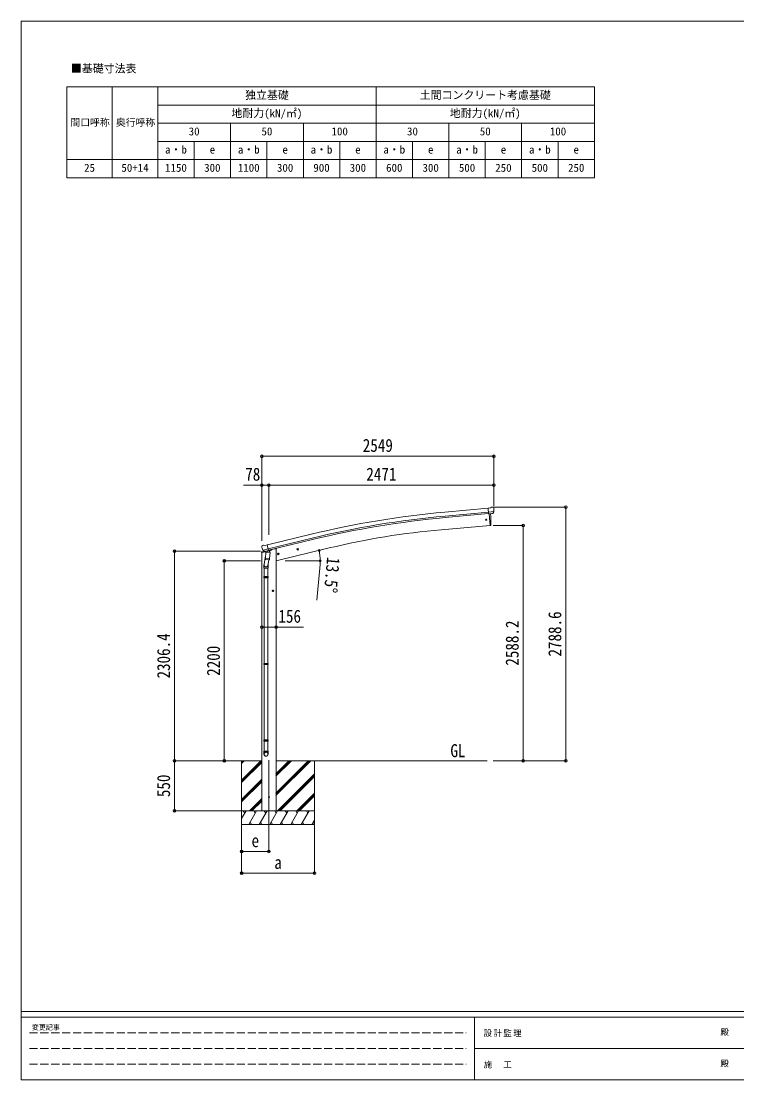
# Model space of a CAD drawing. Units: millimetres at full size, sheet at 1:30. Extents: x -8385 to 8479, y -5853 to 5787.
# Drawn here: x -8385 to -518, y -5853 to 5787 of the extents above; entities that cross this region are included whole.
import ezdxf
from ezdxf.enums import TextEntityAlignment as Align

# ---------------------------------------------------------------- set-up
doc = ezdxf.new("R2010")
doc.units = ezdxf.units.MM
doc.header["$LTSCALE"] = 30
doc.header["$PDMODE"] = 32
doc.header["$PDSIZE"] = 30
doc.linetypes.add('DASHED3', pattern=[4, 3, -1])
for name, color, linetype, lineweight in [('0-0_0', 7, 'Continuous', 9), ('0-1_本体', 4, 'Continuous', 9), ('0-2_部品', 7, 'Continuous', 9), ('0-8_PARTS2', 2, 'Continuous', 9), ('0-A_寸法', 6, 'Continuous', 9), ('0-F_PARTS1', 7, 'Continuous', 18), ('F-0_240', 7, 'Continuous', 9)]:
    doc.layers.add(name, color=color, linetype=linetype, lineweight=lineweight)
doc.styles.add('ＭＳ ゴシック', font='')
doc.styles.get('ＭＳ ゴシック').set_extended_font_data('MS Gothic')

msp = doc.modelspace()

# ---------------------------------------------------------------- linework, layer by layer
at = {"layer": '0-0_0', "color": 6}
for p, q in [((-2398.87, -2345.47), (-2398.87, 443.13)), ((-2867.88, 242.73), (-2867.88, -2345.47))]:
    msp.add_line(p, q, dxfattribs=at)
at = {"layer": '0-0_0'}
for p, q in [((-6335.91, -2345.47), (-5739.58, -2345.47)), ((-5961.83, -2345.47), (-5961.83, -3045.47)), ((-5961.83, -2556.7), (-5750.6, -2345.47)), ((-5961.83, -2372.85), (-5934.45, -2345.47)), ((-5961.83, -2358.71), (-5948.59, -2345.47)), ((-5961.83, -2570.84), (-5739.58, -2348.59)), ((-5961.83, -2584.98), (-5739.58, -2362.74)), ((-5584.08, -2345.47), (-3261.98, -2345.47)), ((-5584.08, -2727.73), (-5201.81, -2345.47)), ((-5584.08, -2699.45), (-5230.1, -2345.47)), ((-5584.08, -2713.59), (-5215.96, -2345.47)), ((-5584.08, -2515.6), (-5413.95, -2345.47)), ((-5584.08, -2501.46), (-5428.09, -2345.47)), ((-5584.08, -2487.32), (-5442.23, -2345.47)), ((-5161.83, -2345.47), (-5161.83, -3045.47)), ((-5961.83, -2768.83), (-5739.58, -2546.58)), ((-5961.83, -2782.97), (-5739.58, -2560.73)), ((-5567.97, -2895.47), (-5161.83, -2489.33)), ((-5553.83, -2895.47), (-5161.83, -2503.48)), ((-5539.68, -2895.47), (-5161.83, -2517.62)), ((-5961.83, -2797.12), (-5739.58, -2574.87)), ((-5876.34, -2895.47), (-5739.58, -2758.71)), ((-5862.19, -2895.47), (-5739.58, -2772.86)), ((-5848.05, -2895.47), (-5739.58, -2787)), ((-5355.84, -2895.47), (-5161.83, -2701.46)), ((-5341.69, -2895.47), (-5161.83, -2715.61)), ((-5327.55, -2895.47), (-5161.83, -2729.75)), ((-5161.83, -2895.47), (-5961.83, -2895.47)), ((-5961.83, -2979.3), (-5913.43, -2895.47)), ((-5928.43, -2921.45), (-5943.43, -2895.47)), ((-5884.56, -3045.47), (-5797.96, -2895.47)), ((-5812.96, -2921.45), (-5827.96, -2895.47)), ((-5769.09, -3045.47), (-5682.49, -2895.47)), ((-5697.49, -2921.45), (-5712.49, -2895.47)), ((-5653.62, -3045.47), (-5567.02, -2895.47)), ((-5582.02, -2921.45), (-5597.02, -2895.47)), ((-5538.15, -3045.47), (-5451.55, -2895.47)), ((-5466.55, -2921.45), (-5481.55, -2895.47)), ((-5422.68, -3045.47), (-5336.08, -2895.47)), ((-5366.08, -2895.47), (-5351.08, -2921.45)), ((-5307.21, -3045.47), (-5220.61, -2895.47)), ((-5235.61, -2921.45), (-5250.61, -2895.47)), ((-5869.56, -3019.49), (-5854.56, -3045.47)), ((-5754.09, -3019.49), (-5739.09, -3045.47)), ((-5638.62, -3019.49), (-5623.62, -3045.47)), ((-5523.15, -3019.49), (-5508.15, -3045.47)), ((-5407.68, -3019.49), (-5392.68, -3045.47)), ((-5292.21, -3019.49), (-5277.21, -3045.47)), ((-5191.74, -3045.47), (-5161.83, -2993.66)), ((-5176.74, -3019.49), (-5161.74, -3045.47)), ((-5961.83, -3045.47), (-5161.83, -3045.47))]:
    msp.add_line(p, q, dxfattribs=at)
at = {"layer": '0-1_本体'}
for p, q in [((-3252.2, 432.33), (-3729.51, 389.05)), ((-3248.44, 389.34), (-3725.62, 346.07)), ((-3246.97, 372.56), (-3724.1, 329.3)), ((-3239.75, 370.35), (-3228.59, 242.74)), ((-3766.53, 195.68), (-3228.59, 242.74)), ((-5679.06, 28.12), (-5196.18, 145.6)), ((-5668.98, -13.85), (-5185.98, 103.67)), ((-5665.05, -30.22), (-5182, 87.3)), ((-5739.08, -55.18), (-5739.08, -2895.47)), ((-5603.58, -15.47), (-5637.09, -23.52)), ((-5583.58, -15.47), (-5603.58, -15.47)), ((-5583.58, -145.47), (-4997.9, -4.86)), ((-5583.58, -15.47), (-5583.58, -2895.47))]:
    msp.add_line(p, q, dxfattribs=at)
at = {"layer": '0-1_本体', "color": 6}
msp.add_line((-5583.58, -875.65), (-5739.58, -875.65), dxfattribs=at)
at = {"layer": '0-1_本体'}
for centre, radius, start, end in [((-2824.82, -9600.87), 10030.81, 95.17465, 103.67464), ((-2824.82, -9600.87), 9987.65, 95.17465, 103.67464), ((-2824.82, -9600.87), 9970.81, 95.17465, 103.67464), ((-3032.91, -8189.64), 8417.35, 95.00001, 103.5)]:
    msp.add_arc(centre, radius, start, end, dxfattribs=at)
at = {"layer": '0-2_部品'}
for p, q in [((-3225.82, 436.78), (-3252.39, 434.46)), ((-3246.73, 369.79), (-3252.39, 434.46)), ((-3189.52, 394.49), (-3248.44, 389.34)), ((-3236.77, 370.67), (-3246.73, 369.79)), ((-3239.76, 370.4), (-3228.59, 242.8)), ((-3225.82, 436.78), (-3214.1, 443.55)), ((-3199.2, 445.13), (-3212.86, 443.94)), ((-3203.16, 373.61), (-3210.87, 372.93)), ((-3200.77, 375), (-3189.84, 393.94)), ((-3190.06, 439.38), (-3195.55, 443.98)), ((-3189, 437.34), (-3188.88, 436)), ((-3228.59, 242.8), (-3226.54, 243.05)), ((-5741.01, 12.54), (-5740.74, 11.39)), ((-5736.79, 21.11), (-5740.65, 14.82)), ((-5733.7, 23.36), (-5720.52, 26.53)), ((-5705.96, 23.85), (-5719.22, 26.55)), ((-5705.96, 23.85), (-5680.03, 30.08)), ((-5742.14, -55.79), (-5699.44, -45.54)), ((-5742.14, -48.9), (-5742.14, -55.79)), ((-5713.63, -39.69), (-5739.84, -45.99)), ((-5726.96, -27.77), (-5669.45, -13.96)), ((-5710.11, -42.68), (-5726.48, -28.19)), ((-5698.51, -92.2), (-5714.43, -188.37)), ((-5707.4, -43.24), (-5699.88, -41.44)), ((-5706.56, -43.14), (-5705.03, -42.77)), ((-5705.03, -42.77), (-5668.33, -33.96)), ((-5703.19, -43), (-5703.25, -43.74)), ((-5702.49, -44.78), (-5676.68, -51.22)), ((-5695.57, -50.13), (-5700.25, -116.96)), ((-5649.88, -53.32), (-5695.57, -50.13)), ((-5693.8, -46.95), (-5694.03, -50.23)), ((-5674.28, -35.78), (-5675.3, -50.39)), ((-5668.33, -33.96), (-5666.8, -33.59)), ((-5665.24, -31.49), (-5664.3, -31.55)), ((-5664.3, -31.55), (-5650.99, -46.87)), ((-5660.31, -36.15), (-5641.42, -31.61)), ((-5654.56, -120.16), (-5649.88, -53.32)), ((-5650.99, -46.87), (-5651.43, -53.21)), ((-5637.59, -23.44), (-5637.59, -26.75)), ((-5569.27, -73.01), (-5549.82, -68.34)), ((-5564.71, -65.23), (-5566.84, -72.43)), ((-5557.41, -63.48), (-5564.71, -65.23)), ((-5557.21, -80.4), (-5561.88, -60.95)), ((-5552.24, -68.93), (-5557.41, -63.48)), ((-5554.38, -76.12), (-5552.24, -68.93)), ((-5355.35, -21.65), (-5335.9, -16.99)), ((-5350.79, -13.88), (-5352.92, -21.07)), ((-5343.49, -12.12), (-5350.79, -13.88)), ((-5343.29, -29.04), (-5347.96, -9.6)), ((-5338.32, -17.57), (-5343.49, -12.12)), ((-5340.45, -24.76), (-5338.32, -17.57)), ((-5716.58, -225.53), (-5716.58, -191.18)), ((-5670.58, -225.53), (-5716.58, -225.53)), ((-5714.58, -225.53), (-5714.58, -319.53)), ((-5701.1, -129.43), (-5700.23, -116.96)), ((-5700.71, -130.79), (-5700.71, -130.79)), ((-5654.56, -120.16), (-5700.25, -116.96)), ((-5699.26, -131.57), (-5657.56, -134.48)), ((-5662.99, -134.1), (-5673.72, -197.69)), ((-5672.58, -225.53), (-5672.58, -319.53)), ((-5670.58, -190.87), (-5670.58, -225.53)), ((-5654.57, -120.16), (-5655.46, -132.85)), ((-5716.58, -321.53), (-5715.58, -319.53)), ((-5670.58, -321.53), (-5716.58, -321.53)), ((-5670.58, -329.53), (-5716.58, -329.53)), ((-5671.58, -319.53), (-5715.58, -319.53)), ((-5671.58, -331.53), (-5715.58, -331.53)), ((-5714.58, -331.53), (-5714.58, -1275.72)), ((-5672.58, -331.53), (-5672.58, -1275.72)), ((-5670.58, -321.53), (-5671.58, -319.53)), ((-5670.58, -329.53), (-5671.58, -331.53)), ((-5670.58, -321.53), (-5670.58, -329.53)), ((-5618.08, -485.59), (-5618.08, -465.59)), ((-5608.08, -475.59), (-5628.08, -475.59)), ((-5618.08, -468.09), (-5624.58, -471.84)), ((-5624.58, -471.84), (-5624.58, -479.34)), ((-5624.58, -479.34), (-5618.08, -483.1)), ((-5611.58, -471.84), (-5618.08, -468.09)), ((-5716.58, -1277.72), (-5715.58, -1275.72)), ((-5670.58, -1277.72), (-5716.58, -1277.72)), ((-5671.58, -1275.72), (-5715.58, -1275.72)), ((-5670.58, -1277.72), (-5671.58, -1275.72)), ((-5670.58, -1277.72), (-5670.58, -1285.72)), ((-5670.58, -1285.72), (-5716.58, -1285.72)), ((-5671.58, -1287.72), (-5715.58, -1287.72)), ((-5714.58, -1287.72), (-5714.58, -2115.9)), ((-5672.58, -1287.72), (-5672.58, -2115.9)), ((-5670.58, -1285.72), (-5671.58, -1287.72)), ((-5716.58, -2117.9), (-5715.58, -2115.9)), ((-5670.58, -2117.9), (-5716.58, -2117.9)), ((-5670.58, -2125.9), (-5716.58, -2125.9)), ((-5671.58, -2115.9), (-5715.58, -2115.9)), ((-5671.58, -2127.9), (-5715.58, -2127.9)), ((-5714.58, -2127.9), (-5714.58, -2237.9)), ((-5672.58, -2127.9), (-5672.58, -2237.9)), ((-5670.58, -2117.9), (-5671.58, -2115.9)), ((-5670.58, -2125.9), (-5671.58, -2127.9)), ((-5670.58, -2117.9), (-5670.58, -2125.9)), ((-5716.58, -2272.05), (-5716.58, -2237.9)), ((-5670.58, -2237.9), (-5716.58, -2237.9)), ((-5670.58, -2272.05), (-5670.58, -2237.9))]:
    msp.add_line(p, q, dxfattribs=at)
for points in [[(-3236.77, 370.67), (-3236.5, 370.6), (-3211.12, 372.82), (-3210.87, 372.93)], [(-3189.45, 395.12), (-3189.74, 394.14), (-3189.84, 393.94)], [(-5674.6, -35.37), (-5664.87, -33.04), (-5680.03, 30.08)], [(-5727.23, -27.19), (-5726.64, -28.03), (-5726.48, -28.19)], [(-5674.6, -35.37), (-5674.83, -35.52), (-5699.6, -41.47), (-5699.88, -41.44)], [(-5566.84, -72.43), (-5561.67, -77.87), (-5554.38, -76.12)], [(-5352.92, -21.07), (-5347.75, -26.52), (-5340.45, -24.76)], [(-5716.58, -321.53), (-5716.58, -329.53), (-5715.58, -331.53)], [(-5618.08, -483.1), (-5611.58, -479.34), (-5611.58, -471.84)], [(-5716.58, -1277.72), (-5716.58, -1285.72), (-5715.58, -1287.72)], [(-5716.58, -2117.9), (-5716.58, -2125.9), (-5715.58, -2127.9)]]:
    msp.add_lwpolyline(points, dxfattribs=at)
for centre, radius in [((-3274.28, 306.06), 6.5), ((-5559.54, -70.68), 8.5), ((-5559.54, -70.68), 7.7), ((-5559.54, -70.68), 6.5), ((-5345.62, -19.32), 8.5), ((-5345.62, -19.32), 7.7), ((-5345.62, -19.32), 6.5), ((-5618.08, -475.59), 8.5), ((-5618.08, -475.59), 7.7), ((-5618.08, -475.59), 6.5)]:
    msp.add_circle(centre, radius, dxfattribs=at)
at = {"layer": '0-2_部品', "color": 4}
msp.add_circle((-5661.58, -2745.47), 4.5, dxfattribs=at)
at = {"layer": '0-2_部品'}
for centre, radius, start, end in [((-4122.36, 298.62), 900, 356.63919, 4.64986), ((-3212.6, 440.95), 3, 95, 120), ((-3198.76, 440.15), 5, 50.00648, 94.99352), ((-3390.51, 418.36), 202.4, 353.4085, 5), ((-3226.9, 246.03), 3, 277, 356.63919), ((-5543.93, 58.64), 202.4, 193.5, 205.09125), ((-5732.53, 18.5), 5, 103.5, 148.5), ((-5719.82, 23.61), 3, 78.5, 103.5), ((-5739.14, -48.9), 3, 103.5, 180), ((-5706.68, -42.65), 0.5, 248.23754, 283.5), ((-5703.69, -42.96), 0.5, 356, 103.5), ((-5702.25, -43.81), 1, 176, 256), ((-5676.32, -50.25), 1.03, 250.03897, 351.96569), ((-5673.68, -35.86), 0.604, 100.59842, 172.20595), ((-5666.92, -33.11), 0.5, 283.5, 318.76246), ((-5642.59, -26.75), 5, 283.5, 0), ((-5686.58, -191.18), 30, 177.45142, 180), ((-5699.16, -129.6), 1.95, 175.04017, 217.47766), ((-5699.12, -129.57), 2, 217.40962, 266), ((-5657.42, -132.49), 2, 266, 349.46843)]:
    msp.add_arc(centre, radius, start, end, dxfattribs=at)
for centre, major_axis, ratio, start_param, end_param in [((-3203.43, 376.6), (1.62, -2.54), 0.997631, 5.80419048, 5.89294842), ((-3203.5, 376.71), (-3.5, 2.17), 0.650902, 2.11455212, 2.18736272), ((-3203.37, 376.51), (1.62, -2.54), 0.997631, 5.96575902, 6.76218013), ((-3184.67, 441.38), (-15.35, 3.44), 0.101033, 5.97514262, 5.97537366), ((-3191.99, 437.08), (2.71, -1.31), 0.997474, 0.53665673, 1.32256522), ((-5738.09, 13.25), (-1.57, -2.57), 0.99628, 4.71238898, 5.49965061), ((-5708.12, -40.42), (-0.73, -2.92), 0.997631, 5.80419048, 6.60061159), ((-5708.06, -40.2), (2.63, 3.16), 0.650902, 4.09582259, 4.16863319), ((-5708.09, -40.32), (-0.73, -2.92), 0.997631, 0.39023689, 0.47899483), ((-5693.58, -190.87), (23, 0), 0.996195, 2.55602575, 6.56630284), ((-5693.58, -190.87), (21, 0), 0.996195, 2.93491471, 5.95123941), ((-5693.58, -2270.3), (-23, 0), 0.996195, 3.14159265, 6.28318531), ((-5693.58, -2272.05), (-23, 0), 0.996195, 3.14159265, 6.28318531), ((-5693.58, -2272.05), (0, -23.43), 0.981806, 4.71238898, 7.85398163)]:
    msp.add_ellipse(centre, major_axis=major_axis, ratio=ratio, start_param=start_param, end_param=end_param, dxfattribs=at)
msp.add_ellipse((-5693.58, -2272.05), major_axis=(21, 0), ratio=0.996195, dxfattribs=at)
at = {"layer": '0-8_PARTS2'}
msp.add_line((-5661.58, -2336.26), (-5661.58, -3095.47), dxfattribs=at)
at = {"layer": '0-A_寸法'}
for p, q in [((-5739.58, 1002.89), (-3190.58, 1002.89)), ((-3190.58, 1002.89), (-3190.58, 686.27)), ((-5739.58, 686.27), (-5739.58, 74.04)), ((-5739.58, 686.27), (-5661.58, 686.27)), ((-5661.58, 686.27), (-5661.58, 138.41)), ((-5661.58, 686.27), (-3190.58, 686.27)), ((-3190.58, 686.27), (-3190.58, 457.26)), ((-2398.87, 443.13), (-3196.71, 443.13)), ((-2867.88, 242.73), (-3196.71, 242.73)), ((-6700.15, -2345.47), (-6700.15, -39.07)), ((-6700.15, -39.07), (-5755.07, -39.07)), ((-6152.18, -2345.47), (-6152.18, -145.47)), ((-6152.18, -145.47), (-5755.07, -145.47)), ((-5483.08, -145.47), (-5096.22, -145.47)), ((-5099.08, -187.93), (-5133.44, -580.43)), ((-5583.58, -875.65), (-5283.58, -875.65)), ((-6700.15, -2345.47), (-5972.04, -2345.47)), ((-6700.15, -2895.47), (-6700.15, -2345.47)), ((-2867.88, -2345.47), (-3196.71, -2345.47)), ((-2398.87, -2345.47), (-2867.88, -2345.47)), ((-6700.15, -2895.47), (-5972.04, -2895.47)), ((-5961.83, -3581.84), (-5961.83, -3052.89)), ((-5961.83, -3341.86), (-5961.83, -3052.89)), ((-5661.58, -3341.86), (-5661.58, -3052.89)), ((-5161.83, -3581.84), (-5161.83, -3052.89)), ((-5661.58, -3341.86), (-5961.83, -3341.86)), ((-5961.83, -3581.84), (-5161.83, -3581.84))]:
    msp.add_line(p, q, dxfattribs=at)
msp.add_lwpolyline([(-5739.58, 1002.89), (-5739.58, 686.27), (-5939.58, 686.27)], dxfattribs=at)
for centre in [(-5110.67, -31.82), (-5097.22, -145.47)]:
    msp.add_circle(centre, 10.62, dxfattribs=at)
for start, end in [(0, 13.5), (354.99678, 0)]:
    msp.add_arc((-5584.08, -145.47), 486.86, start, end, dxfattribs=at)
for p in [(-5739.58, 1002.89), (-3190.58, 1002.89), (-5739.58, 686.27), (-5661.58, 686.27), (-3190.58, 686.27), (-2398.87, 443.13), (-2867.88, 242.73), (-6700.15, -39.07), (-6152.18, -145.47), (-5739.58, -875.65), (-5583.58, -875.65), (-6700.15, -2345.47), (-6152.18, -2345.47), (-2867.88, -2345.47), (-2398.87, -2345.47), (-6700.15, -2895.47), (-5961.83, -3341.86), (-5661.58, -3341.86), (-5961.83, -3581.84), (-5161.83, -3581.84)]:
    msp.add_point(p, dxfattribs=at)
at = {"layer": '0-F_PARTS1'}
for p, q in [((-7883.58, 5064.98), (-2083.58, 5064.98)), ((-7883.58, 5064.98), (-7883.58, 4064.98)), ((-7383.58, 5064.98), (-7383.58, 4064.98)), ((-4483.58, 5064.98), (-4483.58, 4064.98)), ((-6883.58, 4864.98), (-2083.58, 4864.98)), ((-6883.58, 4664.98), (-2083.58, 4664.98)), ((-3683.58, 4664.98), (-3683.58, 4064.98)), ((-6883.58, 4464.98), (-2083.58, 4464.98)), ((-3283.58, 4464.98), (-3283.58, 4064.98)), ((-2483.58, 4464.98), (-2483.58, 4064.98))]:
    msp.add_line(p, q, dxfattribs=at)
for points in [[(-6883.58, 5064.98), (-6883.58, 4864.98), (-6883.58, 4264.98), (-6883.58, 4064.98)], [(-2083.58, 5064.98), (-2083.58, 4464.98), (-2083.58, 4064.98)], [(-6083.58, 4664.98), (-6083.58, 4464.98), (-6083.58, 4064.98)], [(-5283.58, 4664.98), (-5283.58, 4464.98), (-5283.58, 4064.98)], [(-2883.58, 4664.98), (-2883.58, 4264.98), (-2883.58, 4064.98)], [(-6483.58, 4464.98), (-6483.58, 4264.98), (-6483.58, 4064.98)], [(-5683.58, 4464.98), (-5683.58, 4264.98), (-5683.58, 4064.98)], [(-4883.58, 4464.98), (-4883.58, 4264.98), (-4883.58, 4064.98)], [(-4083.58, 4464.98), (-4083.58, 4264.98), (-4083.58, 4064.98)], [(-7883.58, 4264.98), (-6883.58, 4264.98), (-2083.58, 4264.98)], [(-7883.58, 4064.98), (-7383.58, 4064.98), (-4483.58, 4064.98), (-2883.58, 4064.98), (-2083.58, 4064.98)]]:
    msp.add_lwpolyline(points, dxfattribs=at)
at = {"layer": 'F-0_240', "color": 5}
for p, q in [((-8385.45, 5787.34), (-8385.45, -5852.66)), ((-8385.45, 5787.34), (8054.55, 5787.34)), ((-8385.45, -5102.66), (8054.55, -5102.66)), ((-8385.45, -5162.66), (5387.79, -5162.66)), ((-3402.21, -5162.66), (-3402.21, -5852.66)), ((-3402.21, -5507.66), (2747.79, -5507.66)), ((-8385.45, -5852.66), (8054.55, -5852.66))]:
    msp.add_line(p, q, dxfattribs=at)
at = {"layer": 'F-0_240', "color": 4, "linetype": 'DASHED3'}
for p, q in [((-8295.46, -5335.16), (-3492.21, -5335.16)), ((-8295.46, -5507.66), (-3492.21, -5507.66)), ((-8295.46, -5680.16), (-3492.21, -5680.16))]:
    msp.add_line(p, q, dxfattribs=at)

# ---------------------------------------------------------------- texts
at = {"layer": '0-0_0', "style": 'ＭＳ ゴシック', "width": 0.85}
msp.add_text('GL', height=143, dxfattribs=at).set_placement((-3666.88, -2347.91), align=Align.BOTTOM_LEFT)
at = {"layer": '0-A_寸法', "color": 7, "style": 'ＭＳ ゴシック', "width": 0.85}
for s, p in [('2549', (-4630.08, 1008.89)), ('78', (-5922.08, 692.27)), ('2471', (-4591.08, 692.27)), ('156', (-5557.33, -869.65)), ('e', (-5853.08, -3336.86)), ('a', (-5603.08, -3576.84))]:
    msp.add_text(s, height=143, dxfattribs=at).set_placement(p, align=Align.BOTTOM_LEFT)
for s, rotation, p in [('13.5°', 264.997, (-5064.86, -98.07)), ('2588.2', 90, (-2873.88, -1298.87)), ('2788.6', 90, (-2404.87, -1198.67)), ('2306.4', 90, (-6706.15, -1439.77)), ('2200', 90, (-6158.18, -1410.47)), ('550', 90, (-6706.15, -2744.22))]:
    msp.add_text(s, height=143, rotation=rotation, dxfattribs=at).set_placement(p, align=Align.BOTTOM_LEFT)
at = {"layer": '0-F_PARTS1', "style": 'ＭＳ ゴシック'}
for s, height, p in [('■基礎寸法表', 87.98, (-7838.28, 5196.42)), ('独立基礎', 87.98, (-5923.58, 4904.98)), ('土間コンクリート考慮基礎', 87.98, (-4003.58, 4904.98)), ('地耐力(kN/㎡)', 87.98, (-6073.58, 4704.98)), ('地耐力(kN/㎡)', 87.98, (-3673.58, 4704.98)), ('間口呼称', 76.98, (-7843.58, 4612.48)), ('奥行呼称', 76.98, (-7343.58, 4612.48)), ('30', 87.98, (-6543.58, 4504.98)), ('50', 87.98, (-5743.58, 4504.98)), ('100', 87.98, (-4973.58, 4504.98)), ('30', 87.98, (-4143.58, 4504.98)), ('50', 87.98, (-3343.58, 4504.98)), ('100', 87.98, (-2573.58, 4504.98)), ('a・b', 87.98, (-6803.58, 4304.98)), ('a・b', 87.98, (-6003.58, 4304.98)), ('a・b', 87.98, (-5203.58, 4304.98)), ('a・b', 87.98, (-4403.58, 4304.98)), ('a・b', 87.98, (-3603.58, 4304.98)), ('a・b', 87.98, (-2803.58, 4304.98)), ('e', 87.98, (-6313.58, 4304.98)), ('e', 87.98, (-5513.58, 4304.98)), ('e', 87.98, (-4713.58, 4304.98)), ('e', 87.98, (-3913.58, 4304.98)), ('e', 87.98, (-3113.58, 4304.98)), ('e', 87.98, (-2313.58, 4304.98)), ('25', 87.98, (-7693.58, 4104.98)), ('50+14', 87.98, (-7283.58, 4104.98)), ('1150', 87.98, (-6803.58, 4104.98)), ('300', 87.98, (-6373.58, 4104.98)), ('1100', 87.98, (-6003.58, 4104.98)), ('300', 87.98, (-5573.58, 4104.98)), ('900', 87.98, (-5173.58, 4104.98)), ('300', 87.98, (-4773.58, 4104.98)), ('600', 87.98, (-4373.58, 4104.98)), ('300', 87.98, (-3973.58, 4104.98)), ('500', 87.98, (-3573.58, 4104.98)), ('250', 87.98, (-3173.58, 4104.98)), ('500', 87.98, (-2773.58, 4104.98)), ('250', 87.98, (-2373.58, 4104.98))]:
    msp.add_text(s, height=height, dxfattribs=at).set_placement(p, align=Align.BOTTOM_LEFT)
at = {"layer": 'F-0_240', "style": 'ＭＳ ゴシック'}
for s, height, p in [('変更記事', 54.99, (-8268.23, -5320.16)), ('殿', 65.98, (-697.92, -5380.16)), ('殿', 65.98, (-697.92, -5725.16))]:
    msp.add_text(s, height=height, dxfattribs=at).set_placement(p, align=Align.BOTTOM_LEFT)
at = {"layer": 'F-0_240', "char_height": 65.98, "attachment_point": 7, "style": 'ＭＳ ゴシック'}
for s, insert in [('\\T1.17;設計監理', (-3300.89, -5380.16)), ('\\T1.17;施\u3000工', (-3300.89, -5725.16))]:
    msp.add_mtext(s, dxfattribs=dict(at, insert=insert))

doc.saveas('drawing.dxf')
